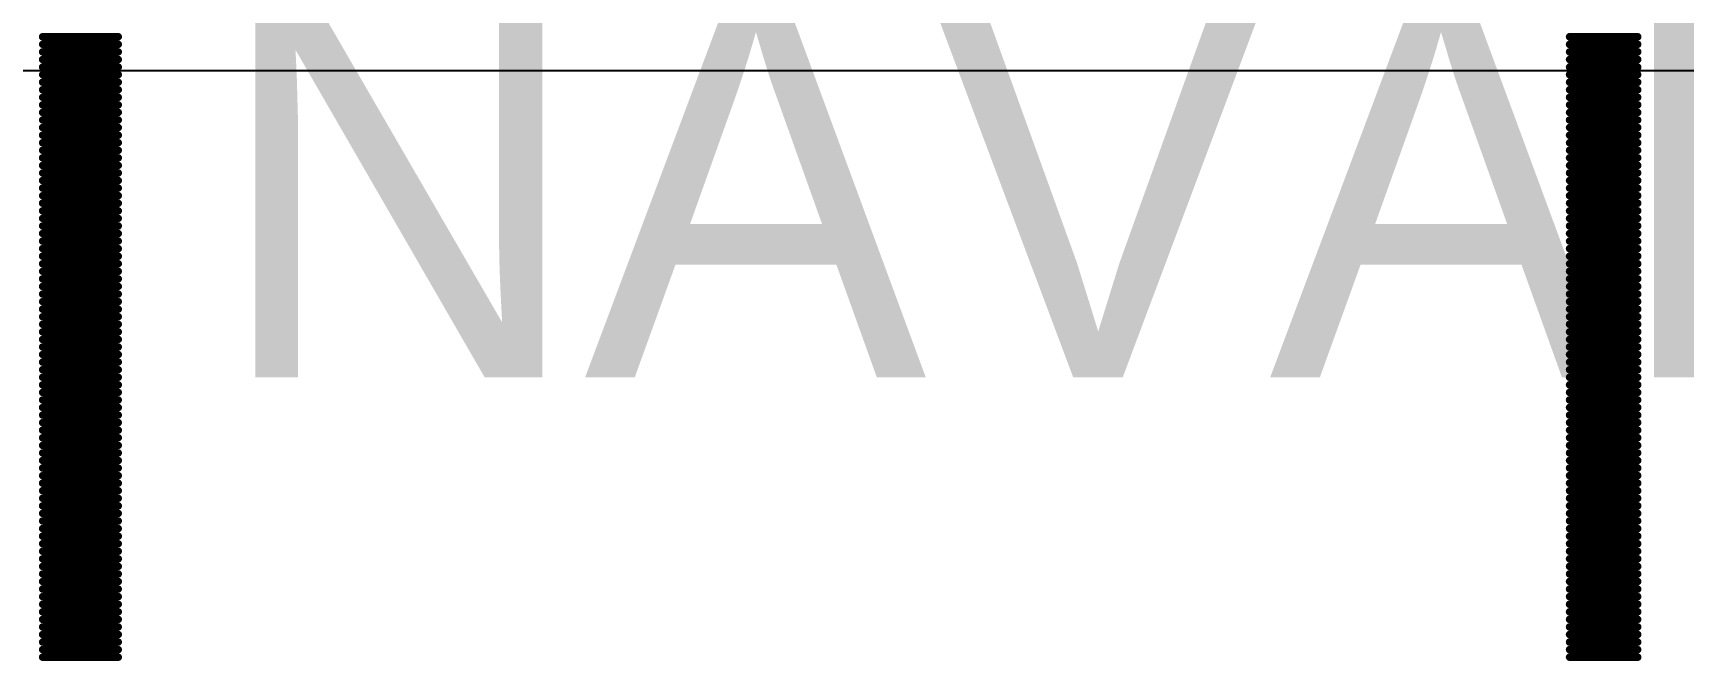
# Model space of a CAD drawing. Header units: millimetres. Extents: x 1 to 2.97, y 1.12 to 2.49.
# Drawn here: x 2.5766 to 2.7711, y 1.9413 to 2.0152 of the extents above; entities that cross this region are included whole.
import ezdxf

# ---------------------------------------------------------------- set-up
doc = ezdxf.new("R2010")
doc.units = ezdxf.units.MM
doc.header["$MEASUREMENT"] = 0
for name, color, linetype in [('BottomLayer', 5, 'Continuous'), ('TopLayer', 1, 'Continuous'), ('TopOverlay', 2, 'Continuous')]:
    doc.layers.add(name, color=color, linetype=linetype)

msp = doc.modelspace()

# ---------------------------------------------------------------- linework, layer by layer
at = {"layer": 'BottomLayer'}
msp.add_line((2.32917, 2.01083), (2.9685, 2.01083), dxfattribs=at)
at = {"layer": 'TopLayer'}
msp.add_line((2.33277, 2.01083), (2.9685, 2.01083), dxfattribs=at)
at = {"layer": 'TopOverlay', "const_width": 0.000891}
for points in [[(2.57775, 2.01479), (2.58666, 2.01479)], [(2.75773, 2.01479), (2.76574, 2.01479)], [(2.57775, 2.0139), (2.58666, 2.0139)], [(2.57775, 2.01301), (2.58666, 2.01301)], [(2.75773, 2.0139), (2.76574, 2.0139)], [(2.75773, 2.01301), (2.76574, 2.01301)], [(2.57775, 2.01211), (2.58666, 2.01211)], [(2.57775, 2.01122), (2.58666, 2.01122)], [(2.75773, 2.01211), (2.76574, 2.01211)], [(2.75773, 2.01122), (2.76574, 2.01122)], [(2.57775, 2.01033), (2.58666, 2.01033)], [(2.57775, 2.00944), (2.58666, 2.00944)], [(2.57775, 2.00855), (2.58666, 2.00855)], [(2.75773, 2.01033), (2.76574, 2.01033)], [(2.75773, 2.00944), (2.76574, 2.00944)], [(2.75773, 2.00855), (2.76574, 2.00855)], [(2.57775, 2.00766), (2.58666, 2.00766)], [(2.57775, 2.00677), (2.58666, 2.00677)], [(2.75773, 2.00766), (2.76574, 2.00766)], [(2.75773, 2.00677), (2.76574, 2.00677)], [(2.57775, 2.00588), (2.58666, 2.00588)], [(2.57775, 2.00499), (2.58666, 2.00499)], [(2.75773, 2.00588), (2.76574, 2.00588)], [(2.75773, 2.00499), (2.76574, 2.00499)], [(2.57775, 2.0041), (2.58666, 2.0041)], [(2.57775, 2.0032), (2.58666, 2.0032)], [(2.75773, 2.0041), (2.76574, 2.0041)], [(2.75773, 2.0032), (2.76574, 2.0032)], [(2.57775, 2.00231), (2.58666, 2.00231)], [(2.57775, 2.00142), (2.58666, 2.00142)], [(2.75773, 2.00231), (2.76574, 2.00231)], [(2.75773, 2.00142), (2.76574, 2.00142)], [(2.57775, 2.00053), (2.58666, 2.00053)], [(2.57775, 1.99964), (2.58666, 1.99964)], [(2.75773, 2.00053), (2.76574, 2.00053)], [(2.75773, 1.99964), (2.76574, 1.99964)], [(2.57775, 1.99875), (2.58666, 1.99875)], [(2.57775, 1.99786), (2.58666, 1.99786)], [(2.57775, 1.99697), (2.58666, 1.99697)], [(2.75773, 1.99875), (2.76574, 1.99875)], [(2.75773, 1.99786), (2.76574, 1.99786)], [(2.75773, 1.99697), (2.76574, 1.99697)], [(2.57775, 1.99608), (2.58666, 1.99608)], [(2.57775, 1.99519), (2.58666, 1.99519)], [(2.75773, 1.99608), (2.76574, 1.99608)], [(2.75773, 1.99519), (2.76574, 1.99519)], [(2.57775, 1.99429), (2.58666, 1.99429)], [(2.57775, 1.9934), (2.58666, 1.9934)], [(2.75773, 1.99429), (2.76574, 1.99429)], [(2.75773, 1.9934), (2.76574, 1.9934)], [(2.57775, 1.99251), (2.58666, 1.99251)], [(2.57775, 1.99162), (2.58666, 1.99162)], [(2.75773, 1.99251), (2.76574, 1.99251)], [(2.75773, 1.99162), (2.76574, 1.99162)], [(2.57775, 1.99073), (2.58666, 1.99073)], [(2.57775, 1.98984), (2.58666, 1.98984)], [(2.75773, 1.99073), (2.76574, 1.99073)], [(2.75773, 1.98984), (2.76574, 1.98984)], [(2.57775, 1.98895), (2.58666, 1.98895)], [(2.57775, 1.98806), (2.58666, 1.98806)], [(2.57775, 1.98717), (2.58666, 1.98717)], [(2.75773, 1.98895), (2.76574, 1.98895)], [(2.75773, 1.98806), (2.76574, 1.98806)], [(2.75773, 1.98717), (2.76574, 1.98717)], [(2.57775, 1.98628), (2.58666, 1.98628)], [(2.57775, 1.98539), (2.58666, 1.98539)], [(2.75773, 1.98628), (2.76574, 1.98628)], [(2.75773, 1.98539), (2.76574, 1.98539)], [(2.57775, 1.98449), (2.58666, 1.98449)], [(2.57775, 1.9836), (2.58666, 1.9836)], [(2.75773, 1.98449), (2.76574, 1.98449)], [(2.75773, 1.9836), (2.76574, 1.9836)], [(2.57775, 1.98271), (2.58666, 1.98271)], [(2.57775, 1.98182), (2.58666, 1.98182)], [(2.75773, 1.98271), (2.76574, 1.98271)], [(2.75773, 1.98182), (2.76574, 1.98182)], [(2.57775, 1.98093), (2.58666, 1.98093)], [(2.57775, 1.98004), (2.58666, 1.98004)], [(2.75773, 1.98093), (2.76574, 1.98093)], [(2.75773, 1.98004), (2.76574, 1.98004)], [(2.57775, 1.97915), (2.58666, 1.97915)], [(2.57775, 1.97826), (2.58666, 1.97826)], [(2.75773, 1.97915), (2.76574, 1.97915)], [(2.75773, 1.97826), (2.76574, 1.97826)], [(2.57775, 1.97737), (2.58666, 1.97737)], [(2.57775, 1.97648), (2.58666, 1.97648)], [(2.57775, 1.97558), (2.58666, 1.97558)], [(2.75773, 1.97737), (2.76574, 1.97737)], [(2.75773, 1.97648), (2.76574, 1.97648)], [(2.75773, 1.97558), (2.76574, 1.97558)], [(2.57775, 1.97469), (2.58666, 1.97469)], [(2.57775, 1.9738), (2.58666, 1.9738)], [(2.75773, 1.97469), (2.76574, 1.97469)], [(2.75773, 1.9738), (2.76574, 1.9738)], [(2.57775, 1.97291), (2.58666, 1.97291)], [(2.57775, 1.97202), (2.58666, 1.97202)], [(2.75773, 1.97291), (2.76574, 1.97291)], [(2.75773, 1.97202), (2.76574, 1.97202)], [(2.57775, 1.97113), (2.58666, 1.97113)], [(2.57775, 1.97024), (2.58666, 1.97024)], [(2.75773, 1.97113), (2.76574, 1.97113)], [(2.75773, 1.97024), (2.76574, 1.97024)], [(2.57775, 1.96935), (2.58666, 1.96935)], [(2.57775, 1.96846), (2.58666, 1.96846)], [(2.75773, 1.96935), (2.76574, 1.96935)], [(2.75773, 1.96846), (2.76574, 1.96846)], [(2.57775, 1.96757), (2.58666, 1.96757)], [(2.57775, 1.96667), (2.58666, 1.96667)], [(2.57775, 1.96578), (2.58666, 1.96578)], [(2.75773, 1.96757), (2.76574, 1.96757)], [(2.75773, 1.96667), (2.76574, 1.96667)], [(2.75773, 1.96578), (2.76574, 1.96578)], [(2.57775, 1.96489), (2.58666, 1.96489)], [(2.57775, 1.964), (2.58666, 1.964)], [(2.75773, 1.96489), (2.76574, 1.96489)], [(2.75773, 1.964), (2.76574, 1.964)], [(2.57775, 1.96311), (2.58666, 1.96311)], [(2.57775, 1.96222), (2.58666, 1.96222)], [(2.75773, 1.96311), (2.76574, 1.96311)], [(2.75773, 1.96222), (2.76574, 1.96222)], [(2.57775, 1.96133), (2.58666, 1.96133)], [(2.57775, 1.96044), (2.58666, 1.96044)], [(2.75773, 1.96133), (2.76574, 1.96133)], [(2.75773, 1.96044), (2.76574, 1.96044)], [(2.57775, 1.95955), (2.58666, 1.95955)], [(2.57775, 1.95866), (2.58666, 1.95866)], [(2.75773, 1.95955), (2.76574, 1.95955)], [(2.75773, 1.95866), (2.76574, 1.95866)], [(2.57775, 1.95777), (2.58666, 1.95777)], [(2.57775, 1.95687), (2.58666, 1.95687)], [(2.75773, 1.95777), (2.76574, 1.95777)], [(2.75773, 1.95687), (2.76574, 1.95687)], [(2.57775, 1.95598), (2.58666, 1.95598)], [(2.57775, 1.95509), (2.58666, 1.95509)], [(2.57775, 1.9542), (2.58666, 1.9542)], [(2.75773, 1.95598), (2.76574, 1.95598)], [(2.75773, 1.95509), (2.76574, 1.95509)], [(2.75773, 1.9542), (2.76574, 1.9542)], [(2.57775, 1.95331), (2.58666, 1.95331)], [(2.57775, 1.95242), (2.58666, 1.95242)], [(2.75773, 1.95331), (2.76574, 1.95331)], [(2.75773, 1.95242), (2.76574, 1.95242)], [(2.57775, 1.95153), (2.58666, 1.95153)], [(2.57775, 1.95064), (2.58666, 1.95064)], [(2.75773, 1.95153), (2.76574, 1.95153)], [(2.75773, 1.95064), (2.76574, 1.95064)], [(2.57775, 1.94975), (2.58666, 1.94975)], [(2.57775, 1.94886), (2.58666, 1.94886)], [(2.75773, 1.94975), (2.76574, 1.94975)], [(2.75773, 1.94886), (2.76574, 1.94886)], [(2.57775, 1.94796), (2.58666, 1.94796)], [(2.57775, 1.94707), (2.58666, 1.94707)], [(2.75773, 1.94796), (2.76574, 1.94796)], [(2.75773, 1.94707), (2.76574, 1.94707)], [(2.57775, 1.94618), (2.58666, 1.94618)], [(2.57775, 1.94529), (2.58666, 1.94529)], [(2.57775, 1.9444), (2.58666, 1.9444)], [(2.75773, 1.94618), (2.76574, 1.94618)], [(2.75773, 1.94529), (2.76574, 1.94529)], [(2.75773, 1.9444), (2.76574, 1.9444)], [(2.57775, 1.94351), (2.58666, 1.94351)], [(2.57775, 1.94262), (2.58666, 1.94262)], [(2.75773, 1.94351), (2.76574, 1.94351)], [(2.75773, 1.94262), (2.76574, 1.94262)], [(2.57775, 1.94173), (2.58666, 1.94173)], [(2.75773, 1.94173), (2.76574, 1.94173)]]:
    msp.add_lwpolyline(points, dxfattribs=at)
at = {"layer": 'TopOverlay', "const_width": 0.000445}
for points in [[(2.57753, 2.01479, 1), (2.57797, 2.01479, 1)], [(2.58644, 2.01479, 1), (2.58688, 2.01479, 1)], [(2.7575, 2.01479, 1), (2.75795, 2.01479, 1)], [(2.76552, 2.01479, 1), (2.76597, 2.01479, 1)], [(2.57753, 2.0139, 1), (2.57797, 2.0139, 1)], [(2.57753, 2.01301, 1), (2.57797, 2.01301, 1)], [(2.58644, 2.0139, 1), (2.58688, 2.0139, 1)], [(2.58644, 2.01301, 1), (2.58688, 2.01301, 1)], [(2.7575, 2.0139, 1), (2.75795, 2.0139, 1)], [(2.7575, 2.01301, 1), (2.75795, 2.01301, 1)], [(2.76552, 2.0139, 1), (2.76597, 2.0139, 1)], [(2.76552, 2.01301, 1), (2.76597, 2.01301, 1)], [(2.57753, 2.01211, 1), (2.57797, 2.01211, 1)], [(2.57753, 2.01122, 1), (2.57797, 2.01122, 1)], [(2.58644, 2.01211, 1), (2.58688, 2.01211, 1)], [(2.58644, 2.01122, 1), (2.58688, 2.01122, 1)], [(2.7575, 2.01211, 1), (2.75795, 2.01211, 1)], [(2.7575, 2.01122, 1), (2.75795, 2.01122, 1)], [(2.76552, 2.01211, 1), (2.76597, 2.01211, 1)], [(2.76552, 2.01122, 1), (2.76597, 2.01122, 1)], [(2.57753, 2.01033, 1), (2.57797, 2.01033, 1)], [(2.57753, 2.00944, 1), (2.57797, 2.00944, 1)], [(2.57753, 2.00855, 1), (2.57797, 2.00855, 1)], [(2.58644, 2.01033, 1), (2.58688, 2.01033, 1)], [(2.58644, 2.00944, 1), (2.58688, 2.00944, 1)], [(2.58644, 2.00855, 1), (2.58688, 2.00855, 1)], [(2.7575, 2.01033, 1), (2.75795, 2.01033, 1)], [(2.7575, 2.00944, 1), (2.75795, 2.00944, 1)], [(2.7575, 2.00855, 1), (2.75795, 2.00855, 1)], [(2.76552, 2.01033, 1), (2.76597, 2.01033, 1)], [(2.76552, 2.00944, 1), (2.76597, 2.00944, 1)], [(2.76552, 2.00855, 1), (2.76597, 2.00855, 1)], [(2.57753, 2.00766, 1), (2.57797, 2.00766, 1)], [(2.57753, 2.00677, 1), (2.57797, 2.00677, 1)], [(2.58644, 2.00766, 1), (2.58688, 2.00766, 1)], [(2.58644, 2.00677, 1), (2.58688, 2.00677, 1)], [(2.7575, 2.00766, 1), (2.75795, 2.00766, 1)], [(2.7575, 2.00677, 1), (2.75795, 2.00677, 1)], [(2.76552, 2.00766, 1), (2.76597, 2.00766, 1)], [(2.76552, 2.00677, 1), (2.76597, 2.00677, 1)], [(2.57753, 2.00588, 1), (2.57797, 2.00588, 1)], [(2.57753, 2.00499, 1), (2.57797, 2.00499, 1)], [(2.58644, 2.00588, 1), (2.58688, 2.00588, 1)], [(2.58644, 2.00499, 1), (2.58688, 2.00499, 1)], [(2.7575, 2.00588, 1), (2.75795, 2.00588, 1)], [(2.7575, 2.00499, 1), (2.75795, 2.00499, 1)], [(2.76552, 2.00588, 1), (2.76597, 2.00588, 1)], [(2.76552, 2.00499, 1), (2.76597, 2.00499, 1)], [(2.57753, 2.0041, 1), (2.57797, 2.0041, 1)], [(2.57753, 2.0032, 1), (2.57797, 2.0032, 1)], [(2.58644, 2.0041, 1), (2.58688, 2.0041, 1)], [(2.58644, 2.0032, 1), (2.58688, 2.0032, 1)], [(2.7575, 2.0041, 1), (2.75795, 2.0041, 1)], [(2.7575, 2.0032, 1), (2.75795, 2.0032, 1)], [(2.76552, 2.0041, 1), (2.76597, 2.0041, 1)], [(2.76552, 2.0032, 1), (2.76597, 2.0032, 1)], [(2.57753, 2.00231, 1), (2.57797, 2.00231, 1)], [(2.57753, 2.00142, 1), (2.57797, 2.00142, 1)], [(2.58644, 2.00231, 1), (2.58688, 2.00231, 1)], [(2.58644, 2.00142, 1), (2.58688, 2.00142, 1)], [(2.7575, 2.00231, 1), (2.75795, 2.00231, 1)], [(2.7575, 2.00142, 1), (2.75795, 2.00142, 1)], [(2.76552, 2.00231, 1), (2.76597, 2.00231, 1)], [(2.76552, 2.00142, 1), (2.76597, 2.00142, 1)], [(2.57753, 2.00053, 1), (2.57797, 2.00053, 1)], [(2.57753, 1.99964, 1), (2.57797, 1.99964, 1)], [(2.58644, 2.00053, 1), (2.58688, 2.00053, 1)], [(2.58644, 1.99964, 1), (2.58688, 1.99964, 1)], [(2.7575, 2.00053, 1), (2.75795, 2.00053, 1)], [(2.7575, 1.99964, 1), (2.75795, 1.99964, 1)], [(2.76552, 2.00053, 1), (2.76597, 2.00053, 1)], [(2.76552, 1.99964, 1), (2.76597, 1.99964, 1)], [(2.57753, 1.99875, 1), (2.57797, 1.99875, 1)], [(2.57753, 1.99786, 1), (2.57797, 1.99786, 1)], [(2.57753, 1.99697, 1), (2.57797, 1.99697, 1)], [(2.58644, 1.99875, 1), (2.58688, 1.99875, 1)], [(2.58644, 1.99786, 1), (2.58688, 1.99786, 1)], [(2.58644, 1.99697, 1), (2.58688, 1.99697, 1)], [(2.7575, 1.99875, 1), (2.75795, 1.99875, 1)], [(2.7575, 1.99786, 1), (2.75795, 1.99786, 1)], [(2.7575, 1.99697, 1), (2.75795, 1.99697, 1)], [(2.76552, 1.99875, 1), (2.76597, 1.99875, 1)], [(2.76552, 1.99786, 1), (2.76597, 1.99786, 1)], [(2.76552, 1.99697, 1), (2.76597, 1.99697, 1)], [(2.57753, 1.99608, 1), (2.57797, 1.99608, 1)], [(2.57753, 1.99519, 1), (2.57797, 1.99519, 1)], [(2.58644, 1.99608, 1), (2.58688, 1.99608, 1)], [(2.58644, 1.99519, 1), (2.58688, 1.99519, 1)], [(2.7575, 1.99608, 1), (2.75795, 1.99608, 1)], [(2.7575, 1.99519, 1), (2.75795, 1.99519, 1)], [(2.76552, 1.99608, 1), (2.76597, 1.99608, 1)], [(2.76552, 1.99519, 1), (2.76597, 1.99519, 1)], [(2.57753, 1.99429, 1), (2.57797, 1.99429, 1)], [(2.57753, 1.9934, 1), (2.57797, 1.9934, 1)], [(2.58644, 1.99429, 1), (2.58688, 1.99429, 1)], [(2.58644, 1.9934, 1), (2.58688, 1.9934, 1)], [(2.7575, 1.99429, 1), (2.75795, 1.99429, 1)], [(2.7575, 1.9934, 1), (2.75795, 1.9934, 1)], [(2.76552, 1.99429, 1), (2.76597, 1.99429, 1)], [(2.76552, 1.9934, 1), (2.76597, 1.9934, 1)], [(2.57753, 1.99251, 1), (2.57797, 1.99251, 1)], [(2.57753, 1.99162, 1), (2.57797, 1.99162, 1)], [(2.58644, 1.99251, 1), (2.58688, 1.99251, 1)], [(2.58644, 1.99162, 1), (2.58688, 1.99162, 1)], [(2.7575, 1.99251, 1), (2.75795, 1.99251, 1)], [(2.7575, 1.99162, 1), (2.75795, 1.99162, 1)], [(2.76552, 1.99251, 1), (2.76597, 1.99251, 1)], [(2.76552, 1.99162, 1), (2.76597, 1.99162, 1)], [(2.57753, 1.99073, 1), (2.57797, 1.99073, 1)], [(2.57753, 1.98984, 1), (2.57797, 1.98984, 1)], [(2.58644, 1.99073, 1), (2.58688, 1.99073, 1)], [(2.58644, 1.98984, 1), (2.58688, 1.98984, 1)], [(2.7575, 1.99073, 1), (2.75795, 1.99073, 1)], [(2.7575, 1.98984, 1), (2.75795, 1.98984, 1)], [(2.76552, 1.99073, 1), (2.76597, 1.99073, 1)], [(2.76552, 1.98984, 1), (2.76597, 1.98984, 1)], [(2.57753, 1.98895, 1), (2.57797, 1.98895, 1)], [(2.57753, 1.98806, 1), (2.57797, 1.98806, 1)], [(2.57753, 1.98717, 1), (2.57797, 1.98717, 1)], [(2.58644, 1.98895, 1), (2.58688, 1.98895, 1)], [(2.58644, 1.98806, 1), (2.58688, 1.98806, 1)], [(2.58644, 1.98717, 1), (2.58688, 1.98717, 1)], [(2.7575, 1.98895, 1), (2.75795, 1.98895, 1)], [(2.7575, 1.98806, 1), (2.75795, 1.98806, 1)], [(2.7575, 1.98717, 1), (2.75795, 1.98717, 1)], [(2.76552, 1.98895, 1), (2.76597, 1.98895, 1)], [(2.76552, 1.98806, 1), (2.76597, 1.98806, 1)], [(2.76552, 1.98717, 1), (2.76597, 1.98717, 1)], [(2.57753, 1.98628, 1), (2.57797, 1.98628, 1)], [(2.57753, 1.98539, 1), (2.57797, 1.98539, 1)], [(2.58644, 1.98628, 1), (2.58688, 1.98628, 1)], [(2.58644, 1.98539, 1), (2.58688, 1.98539, 1)], [(2.7575, 1.98628, 1), (2.75795, 1.98628, 1)], [(2.7575, 1.98539, 1), (2.75795, 1.98539, 1)], [(2.76552, 1.98628, 1), (2.76597, 1.98628, 1)], [(2.76552, 1.98539, 1), (2.76597, 1.98539, 1)], [(2.57753, 1.98449, 1), (2.57797, 1.98449, 1)], [(2.57753, 1.9836, 1), (2.57797, 1.9836, 1)], [(2.58644, 1.98449, 1), (2.58688, 1.98449, 1)], [(2.58644, 1.9836, 1), (2.58688, 1.9836, 1)], [(2.7575, 1.98449, 1), (2.75795, 1.98449, 1)], [(2.7575, 1.9836, 1), (2.75795, 1.9836, 1)], [(2.76552, 1.98449, 1), (2.76597, 1.98449, 1)], [(2.76552, 1.9836, 1), (2.76597, 1.9836, 1)], [(2.57753, 1.98271, 1), (2.57797, 1.98271, 1)], [(2.57753, 1.98182, 1), (2.57797, 1.98182, 1)], [(2.58644, 1.98271, 1), (2.58688, 1.98271, 1)], [(2.58644, 1.98182, 1), (2.58688, 1.98182, 1)], [(2.7575, 1.98271, 1), (2.75795, 1.98271, 1)], [(2.7575, 1.98182, 1), (2.75795, 1.98182, 1)], [(2.76552, 1.98271, 1), (2.76597, 1.98271, 1)], [(2.76552, 1.98182, 1), (2.76597, 1.98182, 1)], [(2.57753, 1.98093, 1), (2.57797, 1.98093, 1)], [(2.57753, 1.98004, 1), (2.57797, 1.98004, 1)], [(2.58644, 1.98093, 1), (2.58688, 1.98093, 1)], [(2.58644, 1.98004, 1), (2.58688, 1.98004, 1)], [(2.7575, 1.98093, 1), (2.75795, 1.98093, 1)], [(2.7575, 1.98004, 1), (2.75795, 1.98004, 1)], [(2.76552, 1.98093, 1), (2.76597, 1.98093, 1)], [(2.76552, 1.98004, 1), (2.76597, 1.98004, 1)], [(2.57753, 1.97915, 1), (2.57797, 1.97915, 1)], [(2.57753, 1.97826, 1), (2.57797, 1.97826, 1)], [(2.58644, 1.97915, 1), (2.58688, 1.97915, 1)], [(2.58644, 1.97826, 1), (2.58688, 1.97826, 1)], [(2.7575, 1.97915, 1), (2.75795, 1.97915, 1)], [(2.7575, 1.97826, 1), (2.75795, 1.97826, 1)], [(2.76552, 1.97915, 1), (2.76597, 1.97915, 1)], [(2.76552, 1.97826, 1), (2.76597, 1.97826, 1)], [(2.57753, 1.97737, 1), (2.57797, 1.97737, 1)], [(2.57753, 1.97648, 1), (2.57797, 1.97648, 1)], [(2.57753, 1.97558, 1), (2.57797, 1.97558, 1)], [(2.58644, 1.97737, 1), (2.58688, 1.97737, 1)], [(2.58644, 1.97648, 1), (2.58688, 1.97648, 1)], [(2.58644, 1.97558, 1), (2.58688, 1.97558, 1)], [(2.7575, 1.97737, 1), (2.75795, 1.97737, 1)], [(2.7575, 1.97648, 1), (2.75795, 1.97648, 1)], [(2.7575, 1.97558, 1), (2.75795, 1.97558, 1)], [(2.76552, 1.97737, 1), (2.76597, 1.97737, 1)], [(2.76552, 1.97648, 1), (2.76597, 1.97648, 1)], [(2.76552, 1.97558, 1), (2.76597, 1.97558, 1)], [(2.57753, 1.97469, 1), (2.57797, 1.97469, 1)], [(2.57753, 1.9738, 1), (2.57797, 1.9738, 1)], [(2.58644, 1.97469, 1), (2.58688, 1.97469, 1)], [(2.58644, 1.9738, 1), (2.58688, 1.9738, 1)], [(2.7575, 1.97469, 1), (2.75795, 1.97469, 1)], [(2.7575, 1.9738, 1), (2.75795, 1.9738, 1)], [(2.76552, 1.97469, 1), (2.76597, 1.97469, 1)], [(2.76552, 1.9738, 1), (2.76597, 1.9738, 1)], [(2.57753, 1.97291, 1), (2.57797, 1.97291, 1)], [(2.57753, 1.97202, 1), (2.57797, 1.97202, 1)], [(2.58644, 1.97291, 1), (2.58688, 1.97291, 1)], [(2.58644, 1.97202, 1), (2.58688, 1.97202, 1)], [(2.7575, 1.97291, 1), (2.75795, 1.97291, 1)], [(2.7575, 1.97202, 1), (2.75795, 1.97202, 1)], [(2.76552, 1.97291, 1), (2.76597, 1.97291, 1)], [(2.76552, 1.97202, 1), (2.76597, 1.97202, 1)], [(2.57753, 1.97113, 1), (2.57797, 1.97113, 1)], [(2.57753, 1.97024, 1), (2.57797, 1.97024, 1)], [(2.58644, 1.97113, 1), (2.58688, 1.97113, 1)], [(2.58644, 1.97024, 1), (2.58688, 1.97024, 1)], [(2.7575, 1.97113, 1), (2.75795, 1.97113, 1)], [(2.7575, 1.97024, 1), (2.75795, 1.97024, 1)], [(2.76552, 1.97113, 1), (2.76597, 1.97113, 1)], [(2.76552, 1.97024, 1), (2.76597, 1.97024, 1)], [(2.57753, 1.96935, 1), (2.57797, 1.96935, 1)], [(2.57753, 1.96846, 1), (2.57797, 1.96846, 1)], [(2.58644, 1.96935, 1), (2.58688, 1.96935, 1)], [(2.58644, 1.96846, 1), (2.58688, 1.96846, 1)], [(2.7575, 1.96935, 1), (2.75795, 1.96935, 1)], [(2.7575, 1.96846, 1), (2.75795, 1.96846, 1)], [(2.76552, 1.96935, 1), (2.76597, 1.96935, 1)], [(2.76552, 1.96846, 1), (2.76597, 1.96846, 1)], [(2.57753, 1.96757, 1), (2.57797, 1.96757, 1)], [(2.57753, 1.96667, 1), (2.57797, 1.96667, 1)], [(2.57753, 1.96578, 1), (2.57797, 1.96578, 1)], [(2.58644, 1.96757, 1), (2.58688, 1.96757, 1)], [(2.58644, 1.96667, 1), (2.58688, 1.96667, 1)], [(2.58644, 1.96578, 1), (2.58688, 1.96578, 1)], [(2.7575, 1.96757, 1), (2.75795, 1.96757, 1)], [(2.7575, 1.96667, 1), (2.75795, 1.96667, 1)], [(2.7575, 1.96578, 1), (2.75795, 1.96578, 1)], [(2.76552, 1.96757, 1), (2.76597, 1.96757, 1)], [(2.76552, 1.96667, 1), (2.76597, 1.96667, 1)], [(2.76552, 1.96578, 1), (2.76597, 1.96578, 1)], [(2.57753, 1.96489, 1), (2.57797, 1.96489, 1)], [(2.57753, 1.964, 1), (2.57797, 1.964, 1)], [(2.58644, 1.96489, 1), (2.58688, 1.96489, 1)], [(2.58644, 1.964, 1), (2.58688, 1.964, 1)], [(2.7575, 1.96489, 1), (2.75795, 1.96489, 1)], [(2.7575, 1.964, 1), (2.75795, 1.964, 1)], [(2.76552, 1.96489, 1), (2.76597, 1.96489, 1)], [(2.76552, 1.964, 1), (2.76597, 1.964, 1)], [(2.57753, 1.96311, 1), (2.57797, 1.96311, 1)], [(2.57753, 1.96222, 1), (2.57797, 1.96222, 1)], [(2.58644, 1.96311, 1), (2.58688, 1.96311, 1)], [(2.58644, 1.96222, 1), (2.58688, 1.96222, 1)], [(2.7575, 1.96311, 1), (2.75795, 1.96311, 1)], [(2.7575, 1.96222, 1), (2.75795, 1.96222, 1)], [(2.76552, 1.96311, 1), (2.76597, 1.96311, 1)], [(2.76552, 1.96222, 1), (2.76597, 1.96222, 1)], [(2.57753, 1.96133, 1), (2.57797, 1.96133, 1)], [(2.57753, 1.96044, 1), (2.57797, 1.96044, 1)], [(2.58644, 1.96133, 1), (2.58688, 1.96133, 1)], [(2.58644, 1.96044, 1), (2.58688, 1.96044, 1)], [(2.7575, 1.96133, 1), (2.75795, 1.96133, 1)], [(2.7575, 1.96044, 1), (2.75795, 1.96044, 1)], [(2.76552, 1.96133, 1), (2.76597, 1.96133, 1)], [(2.76552, 1.96044, 1), (2.76597, 1.96044, 1)], [(2.57753, 1.95955, 1), (2.57797, 1.95955, 1)], [(2.57753, 1.95866, 1), (2.57797, 1.95866, 1)], [(2.58644, 1.95955, 1), (2.58688, 1.95955, 1)], [(2.58644, 1.95866, 1), (2.58688, 1.95866, 1)], [(2.7575, 1.95955, 1), (2.75795, 1.95955, 1)], [(2.7575, 1.95866, 1), (2.75795, 1.95866, 1)], [(2.76552, 1.95955, 1), (2.76597, 1.95955, 1)], [(2.76552, 1.95866, 1), (2.76597, 1.95866, 1)], [(2.57753, 1.95777, 1), (2.57797, 1.95777, 1)], [(2.57753, 1.95687, 1), (2.57797, 1.95687, 1)], [(2.58644, 1.95777, 1), (2.58688, 1.95777, 1)], [(2.58644, 1.95687, 1), (2.58688, 1.95687, 1)], [(2.7575, 1.95777, 1), (2.75795, 1.95777, 1)], [(2.7575, 1.95687, 1), (2.75795, 1.95687, 1)], [(2.76552, 1.95777, 1), (2.76597, 1.95777, 1)], [(2.76552, 1.95687, 1), (2.76597, 1.95687, 1)], [(2.57753, 1.95598, 1), (2.57797, 1.95598, 1)], [(2.57753, 1.95509, 1), (2.57797, 1.95509, 1)], [(2.57753, 1.9542, 1), (2.57797, 1.9542, 1)], [(2.58644, 1.95598, 1), (2.58688, 1.95598, 1)], [(2.58644, 1.95509, 1), (2.58688, 1.95509, 1)], [(2.58644, 1.9542, 1), (2.58688, 1.9542, 1)], [(2.7575, 1.95598, 1), (2.75795, 1.95598, 1)], [(2.7575, 1.95509, 1), (2.75795, 1.95509, 1)], [(2.7575, 1.9542, 1), (2.75795, 1.9542, 1)], [(2.76552, 1.95598, 1), (2.76597, 1.95598, 1)], [(2.76552, 1.95509, 1), (2.76597, 1.95509, 1)], [(2.76552, 1.9542, 1), (2.76597, 1.9542, 1)], [(2.57753, 1.95331, 1), (2.57797, 1.95331, 1)], [(2.57753, 1.95242, 1), (2.57797, 1.95242, 1)], [(2.58644, 1.95331, 1), (2.58688, 1.95331, 1)], [(2.58644, 1.95242, 1), (2.58688, 1.95242, 1)], [(2.7575, 1.95331, 1), (2.75795, 1.95331, 1)], [(2.7575, 1.95242, 1), (2.75795, 1.95242, 1)], [(2.76552, 1.95331, 1), (2.76597, 1.95331, 1)], [(2.76552, 1.95242, 1), (2.76597, 1.95242, 1)], [(2.57753, 1.95153, 1), (2.57797, 1.95153, 1)], [(2.57753, 1.95064, 1), (2.57797, 1.95064, 1)], [(2.58644, 1.95153, 1), (2.58688, 1.95153, 1)], [(2.58644, 1.95064, 1), (2.58688, 1.95064, 1)], [(2.7575, 1.95153, 1), (2.75795, 1.95153, 1)], [(2.7575, 1.95064, 1), (2.75795, 1.95064, 1)], [(2.76552, 1.95153, 1), (2.76597, 1.95153, 1)], [(2.76552, 1.95064, 1), (2.76597, 1.95064, 1)], [(2.57753, 1.94975, 1), (2.57797, 1.94975, 1)], [(2.57753, 1.94886, 1), (2.57797, 1.94886, 1)], [(2.58644, 1.94975, 1), (2.58688, 1.94975, 1)], [(2.58644, 1.94886, 1), (2.58688, 1.94886, 1)], [(2.7575, 1.94975, 1), (2.75795, 1.94975, 1)], [(2.7575, 1.94886, 1), (2.75795, 1.94886, 1)], [(2.76552, 1.94975, 1), (2.76597, 1.94975, 1)], [(2.76552, 1.94886, 1), (2.76597, 1.94886, 1)], [(2.57753, 1.94796, 1), (2.57797, 1.94796, 1)], [(2.57753, 1.94707, 1), (2.57797, 1.94707, 1)], [(2.58644, 1.94796, 1), (2.58688, 1.94796, 1)], [(2.58644, 1.94707, 1), (2.58688, 1.94707, 1)], [(2.7575, 1.94796, 1), (2.75795, 1.94796, 1)], [(2.7575, 1.94707, 1), (2.75795, 1.94707, 1)], [(2.76552, 1.94796, 1), (2.76597, 1.94796, 1)], [(2.76552, 1.94707, 1), (2.76597, 1.94707, 1)], [(2.57753, 1.94618, 1), (2.57797, 1.94618, 1)], [(2.57753, 1.94529, 1), (2.57797, 1.94529, 1)], [(2.57753, 1.9444, 1), (2.57797, 1.9444, 1)], [(2.58644, 1.94618, 1), (2.58688, 1.94618, 1)], [(2.58644, 1.94529, 1), (2.58688, 1.94529, 1)], [(2.58644, 1.9444, 1), (2.58688, 1.9444, 1)], [(2.7575, 1.94618, 1), (2.75795, 1.94618, 1)], [(2.7575, 1.94529, 1), (2.75795, 1.94529, 1)], [(2.7575, 1.9444, 1), (2.75795, 1.9444, 1)], [(2.76552, 1.94618, 1), (2.76597, 1.94618, 1)], [(2.76552, 1.94529, 1), (2.76597, 1.94529, 1)], [(2.76552, 1.9444, 1), (2.76597, 1.9444, 1)], [(2.57753, 1.94351, 1), (2.57797, 1.94351, 1)], [(2.57753, 1.94262, 1), (2.57797, 1.94262, 1)], [(2.58644, 1.94351, 1), (2.58688, 1.94351, 1)], [(2.58644, 1.94262, 1), (2.58688, 1.94262, 1)], [(2.7575, 1.94351, 1), (2.75795, 1.94351, 1)], [(2.7575, 1.94262, 1), (2.75795, 1.94262, 1)], [(2.76552, 1.94351, 1), (2.76597, 1.94351, 1)], [(2.76552, 1.94262, 1), (2.76597, 1.94262, 1)], [(2.57753, 1.94173, 1), (2.57797, 1.94173, 1)], [(2.58644, 1.94173, 1), (2.58688, 1.94173, 1)], [(2.7575, 1.94173, 1), (2.75795, 1.94173, 1)], [(2.76552, 1.94173, 1), (2.76597, 1.94173, 1)]]:
    msp.add_lwpolyline(points, format="xyb", close=True, dxfattribs=at)

# ---------------------------------------------------------------- texts
at = {"layer": 'TopOverlay'}
msp.add_text('NAVARRO', height=0.045267, rotation=360, dxfattribs=at).set_placement((2.59786, 1.9747))

doc.saveas('drawing.dxf')
